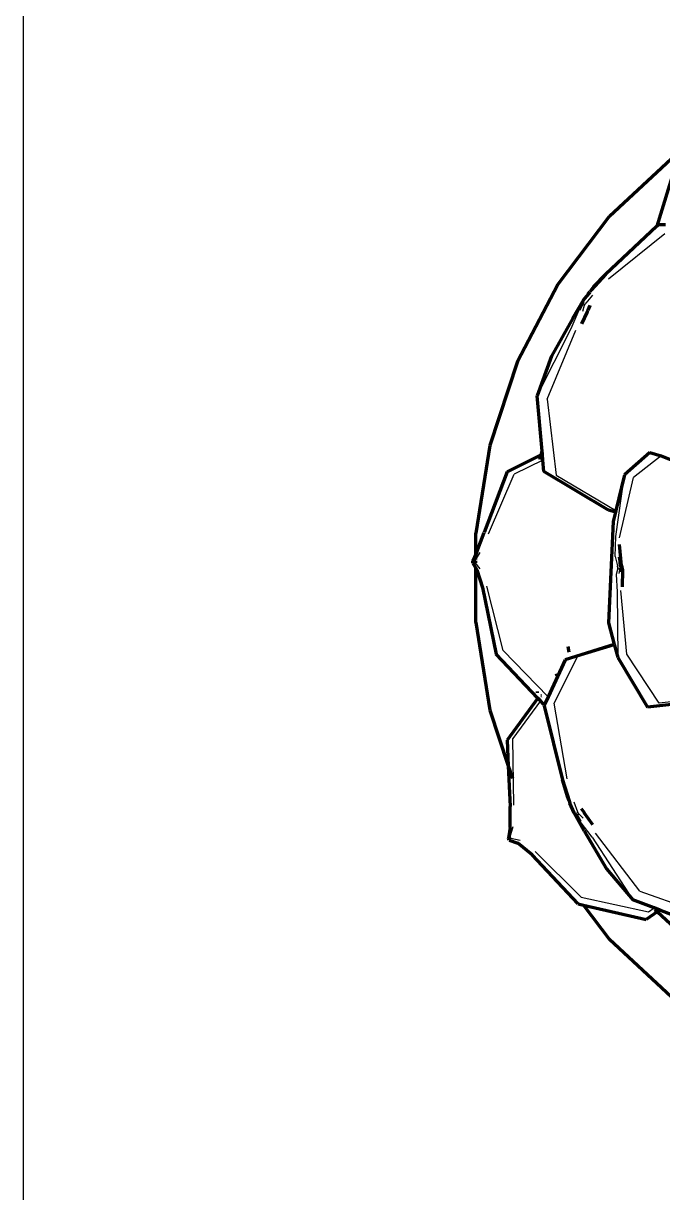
# Model space of a CAD drawing. Header units: millimetres. Extents: x 4307 to 31003, y 2809 to 20009.
# Drawn here: x 10872.9 to 10981.3, y 13189.9 to 13388 of the extents above; entities that cross this region are included whole.
import ezdxf

# ---------------------------------------------------------------- set-up
doc = ezdxf.new("R2010")
doc.units = ezdxf.units.MM
doc.layers.add('ProfileEdges', color=7, linetype='Continuous')

msp = doc.modelspace()

# ---------------------------------------------------------------- linework, layer by layer
for p, q in [((10972.11, 13344.73), (10981.63, 13352.39)), ((10968.36, 13341.71), (10967.83, 13340.92)), ((10969.37, 13341.99), (10968.23, 13340.62)), ((10965.79, 13336.31), (10967.1, 13339.5)), ((10967.61, 13340.52), (10967.66, 13340.49)), ((10967.66, 13340.49), (10968.04, 13340.29)), ((10967.74, 13339.23), (10968.04, 13340.29)), ((10968.04, 13340.29), (10968.23, 13340.62)), ((10960, 13324.9), (10965.79, 13336.31)), ((10961.7, 13324.32), (10966.57, 13336.01)), ((10961.7, 13324.32), (10963.2, 13311.45)), ((10960.98, 13314.01), (10956.08, 13311.63)), ((10981.01, 13314.73), (10976.33, 13311.04)), ((10951.72, 13301.52), (10956.08, 13311.63)), ((10963.2, 13311.45), (10973.33, 13305.46)), ((10973.34, 13301.05), (10974.79, 13311.49)), ((10973.98, 13300.83), (10976.33, 13311.04)), ((10973.24, 13297.69), (10973.34, 13301.05)), ((10949.47, 13296.96), (10949.61, 13297.18)), ((10949.61, 13297.18), (10950.34, 13298.34)), ((10973.24, 13297.69), (10973.63, 13296.07)), ((10974.04, 13296.08), (10973.78, 13297.55)), ((10949.46, 13296.65), (10949.09, 13296.56)), ((10949.46, 13296.65), (10949.47, 13296.96)), ((10950.34, 13295.6), (10949.46, 13296.65)), ((10973.67, 13295.68), (10973.38, 13294.63)), ((10973.67, 13295.68), (10973.63, 13296.07)), ((10973.67, 13295.68), (10974.08, 13295.75)), ((10973.91, 13294.79), (10974.08, 13295.75)), ((10974.04, 13296.08), (10974.08, 13295.75)), ((10973.38, 13294.63), (10973.55, 13291.68)), ((10954.24, 13281.73), (10951.44, 13292.64)), ((10973.55, 13291.68), (10973.66, 13280.56)), ((10975.19, 13281.09), (10974.18, 13291.89)), ((10961.87, 13273.9), (10954.24, 13281.73)), ((10966.81, 13280.68), (10973.13, 13282.57)), ((10966.81, 13280.68), (10962.86, 13272.8)), ((10980.67, 13272.79), (10975.19, 13281.09)), ((10960.98, 13273.79), (10960.95, 13273.75)), ((10988.79, 13273.78), (10980.67, 13272.79)), ((10960.56, 13273.21), (10955.85, 13266.8)), ((10965.11, 13260.01), (10962.86, 13272.8)), ((10956.07, 13255.52), (10955.85, 13266.8)), ((10965.56, 13255.88), (10966.43, 13254.11)), ((10966.21, 13256.11), (10966.84, 13254.38)), ((10966.66, 13253.72), (10966.7, 13253.76)), ((10966.7, 13253.76), (10967.04, 13254.06)), ((10967.04, 13254.06), (10966.84, 13254.38)), ((10967.78, 13253.31), (10967.04, 13254.06)), ((10955.4, 13250.17), (10955.93, 13251.93)), ((10969.34, 13250.12), (10967.28, 13252.78)), ((10955.52, 13249.89), (10955.27, 13249.61)), ((10955.4, 13250.17), (10955.52, 13249.89)), ((10957.11, 13249.55), (10955.52, 13249.89)), ((10969.34, 13250.12), (10976.25, 13239.49)), ((10977.44, 13240.95), (10969.92, 13250.78)), ((10967.48, 13239.94), (10959.64, 13247.67)), ((10967.48, 13239.94), (10978.87, 13237.45)), ((10977.44, 13240.95), (10988.61, 13237.01)), ((10978.87, 13237.45), (10979.82, 13238.11))]:
    msp.add_line(p, q)
msp.add_lwpolyline([(10872.86, 13720.27), (13396.13, 13720.27), (13396.13, 12475.61), (10872.86, 12475.61)], close=True)
at = {"layer": 'ProfileEdges', "lineweight": 211}
for p, q in [((10972.26, 13355.36), (10982.73, 13365.06)), ((10983.29, 13363.43), (10980.29, 13353.67)), ((10963.49, 13343.78), (10972.26, 13355.36)), ((10980.29, 13353.67), (10971.59, 13345.45)), ((10980.55, 13353.91), (10980.29, 13353.67)), ((10981.74, 13353.87), (10980.55, 13353.91)), ((10971.59, 13345.45), (10969.16, 13342.81)), ((10969.63, 13343.41), (10971.59, 13345.45)), ((10956.65, 13330.7), (10963.49, 13343.78)), ((10969.16, 13342.81), (10968.91, 13342.53)), ((10969.16, 13342.81), (10969.63, 13343.41)), ((10966.06, 13338.09), (10967.85, 13341.12)), ((10967.61, 13340.52), (10967.83, 13340.92)), ((10967.66, 13340.49), (10967.83, 13340.92)), ((10967.85, 13341.12), (10968.36, 13341.71)), ((10968.36, 13341.71), (10968.99, 13342.44)), ((10968.67, 13342.18), (10968.36, 13341.71)), ((10968.67, 13342.18), (10968.91, 13342.53)), ((10968.67, 13342.18), (10968.93, 13342.51)), ((10967.61, 13340.52), (10967.1, 13339.5)), ((10967.6, 13340.36), (10967.1, 13339.5)), ((10968.48, 13339.15), (10967.54, 13337.11)), ((10967.6, 13340.36), (10967.66, 13340.49)), ((10968.48, 13339.15), (10968.62, 13339.39)), ((10968.96, 13340.21), (10968.6, 13339.43)), ((10968.96, 13340.21), (10968.62, 13339.39)), ((10966.06, 13338.09), (10962.41, 13331.63)), ((10962.41, 13331.63), (10960, 13324.9)), ((10956.65, 13330.7), (10951.99, 13316.5)), ((10960.84, 13315.52), (10960, 13324.9)), ((10951.99, 13316.5), (10949.61, 13301.62)), ((10960.67, 13314.89), (10960.84, 13315.52)), ((10960.89, 13315), (10960.67, 13314.89)), ((10960.89, 13315), (10960.84, 13315.52)), ((10960.98, 13314.01), (10960.89, 13315)), ((10979.09, 13315.29), (10974.79, 13311.49)), ((10979.09, 13315.29), (10981.01, 13314.73)), ((10960.67, 13314.89), (10954.93, 13312.01)), ((10960.46, 13314.1), (10960.63, 13314.76)), ((10961.15, 13312.09), (10960.98, 13314.01)), ((10981.01, 13314.73), (10988.08, 13311.88)), ((10954.93, 13312.01), (10951.04, 13301.73)), ((10972.12, 13305.54), (10961.15, 13312.09)), ((10974.79, 13311.49), (10973.33, 13305.46)), ((10973.26, 13305.19), (10972.12, 13305.54)), ((10973.26, 13305.19), (10972.87, 13303.58)), ((10973.33, 13305.46), (10973.26, 13305.19)), ((10972.87, 13303.58), (10972.12, 13286.45)), ((10949.61, 13298.08), (10949.61, 13301.62)), ((10949.78, 13298.47), (10951.04, 13301.73)), ((10974.33, 13296.12), (10973.99, 13299.68)), ((10949.61, 13298.08), (10949.1, 13296.94)), ((10949.78, 13298.47), (10949.61, 13298.08)), ((10949.61, 13297.18), (10949.61, 13298.08)), ((10949.09, 13296.56), (10949.1, 13296.94)), ((10949.09, 13296.56), (10949.61, 13295.7)), ((10949.61, 13296.6), (10949.61, 13296.96)), ((10949.61, 13286.51), (10949.61, 13295.7)), ((10949.61, 13295.7), (10949.77, 13295.43)), ((10949.77, 13295.43), (10950.74, 13292.42)), ((10974.14, 13295.91), (10974.1, 13296.73)), ((10974.19, 13295.08), (10974.16, 13295.68)), ((10974.33, 13296.12), (10974.48, 13295.38)), ((10974.48, 13295.38), (10974.41, 13292.52)), ((10950.74, 13292.42), (10953.07, 13281.14)), ((10949.61, 13286.51), (10951.98, 13271.63)), ((10972.12, 13286.45), (10973.08, 13282.77)), ((10973.08, 13282.77), (10964.76, 13280.18)), ((10965.21, 13282.4), (10965.36, 13281.45)), ((10973.08, 13282.77), (10973.13, 13282.57)), ((10973.13, 13282.57), (10973.66, 13280.56)), ((10960.13, 13273.66), (10953.07, 13281.14)), ((10964.76, 13280.18), (10961.87, 13273.9)), ((10973.66, 13280.56), (10978.74, 13272.11)), ((10963.24, 13277.83), (10963.31, 13277.52)), ((10960.13, 13273.66), (10954.9, 13266.52)), ((10960.08, 13274.56), (10960.05, 13274.77)), ((10960.56, 13273.21), (10960.13, 13273.66)), ((10960.72, 13274.07), (10960.63, 13274.04)), ((10961.87, 13273.9), (10961.27, 13272.59)), ((10951.98, 13271.63), (10955.09, 13262.17)), ((10961.15, 13272.58), (10960.56, 13273.21)), ((10961.27, 13272.59), (10961.15, 13272.58)), ((10961.27, 13272.59), (10961.16, 13272.35)), ((10961.16, 13272.35), (10964.31, 13259.79)), ((10987.06, 13273.07), (10978.74, 13272.11)), ((10954.9, 13266.52), (10955.09, 13262.17)), ((10955.09, 13262.17), (10955.4, 13255.32)), ((10955.09, 13262.17), (10955.79, 13260.08)), ((10965.15, 13256.97), (10964.31, 13259.79)), ((10964.31, 13259.79), (10965.44, 13256.25)), ((10965.44, 13256.25), (10965.15, 13256.97)), ((10965.44, 13256.25), (10965.56, 13255.88)), ((10966.27, 13254.22), (10965.56, 13255.88)), ((10955.41, 13251.72), (10955.4, 13255.32)), ((10968, 13251.15), (10966.27, 13254.22)), ((10966.66, 13253.72), (10966.43, 13254.11)), ((10966.7, 13253.76), (10966.43, 13254.11)), ((10966.66, 13253.72), (10967.28, 13252.78)), ((10966.79, 13253.65), (10966.7, 13253.76)), ((10966.79, 13253.65), (10967.28, 13252.78)), ((10967.49, 13254.95), (10967.97, 13254.27)), ((10967.97, 13254.27), (10968, 13254.22)), ((10967.97, 13254.27), (10968.01, 13254.26)), ((10968, 13254.22), (10968.01, 13254.26)), ((10969.43, 13252.21), (10968, 13254.22)), ((10955.41, 13251.72), (10955.12, 13249.95)), ((10955.27, 13249.61), (10955.12, 13249.95)), ((10955.27, 13249.61), (10956.7, 13249.09)), ((10968, 13251.15), (10971.74, 13244.75)), ((10959.14, 13247.09), (10956.7, 13249.09)), ((10966.93, 13238.81), (10959.14, 13247.09)), ((10971.74, 13244.75), (10976.25, 13239.49)), ((10966.93, 13238.81), (10967.85, 13238.59)), ((10967.85, 13238.59), (10972.26, 13232.78)), ((10967.85, 13238.59), (10978.47, 13236.13)), ((10979.82, 13238.11), (10976.25, 13239.49)), ((10980.8, 13237.72), (10979.82, 13238.11)), ((10980.37, 13237.43), (10980.01, 13237.77)), ((10980.8, 13237.72), (10980.37, 13237.43)), ((10986.58, 13235.48), (10980.8, 13237.72)), ((10980.37, 13237.43), (10978.47, 13236.13)), ((10986.7, 13231.56), (10980.37, 13237.43)), ((10982.72, 13223.06), (10972.26, 13232.78))]:
    msp.add_line(p, q, dxfattribs=at)

doc.saveas('drawing.dxf')
